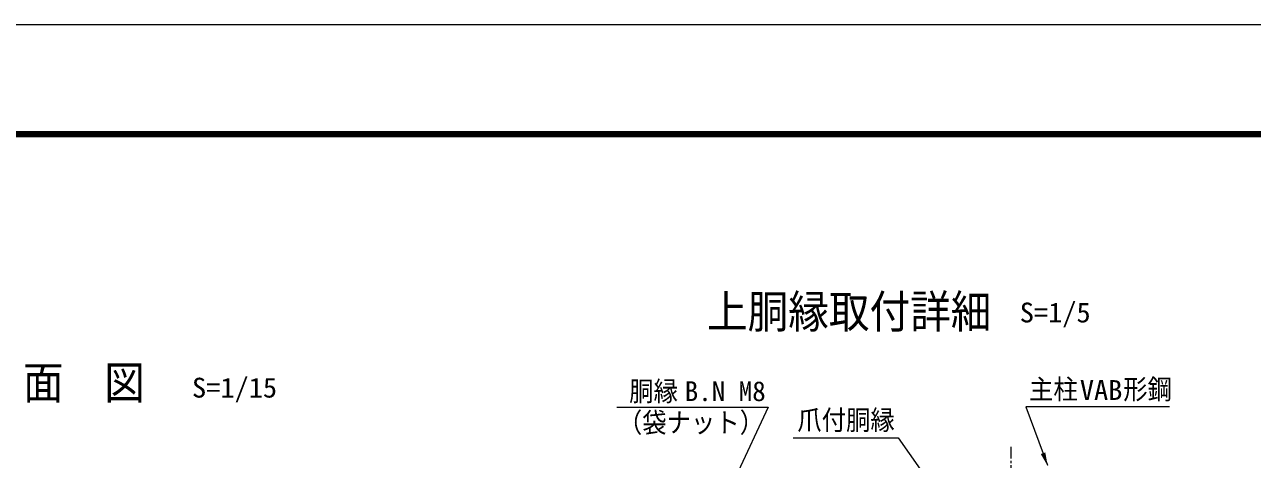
# Model space of a CAD drawing. Units: millimetres, scale not verified, with parts at other scales. Extents: x -4455 to 4455, y -3150 to 3150.
# Drawn here: x 344 to 3021, y 2201 to 3150 of the extents above; entities that cross this region are included whole.
import ezdxf
from ezdxf.enums import TextEntityAlignment as Align

# ---------------------------------------------------------------- set-up
doc = ezdxf.new("R2010")
doc.units = ezdxf.units.MM
doc.header["$LTSCALE"] = 20
doc.linetypes.add('USER1', pattern=[2, 1.25, -0.25, 0.25, -0.25])
for name, color, linetype, lineweight in [('0-3_7詳細', 7, 'Continuous', 18), ('0-4_6文字', 3, 'Continuous', 18), ('0-E_D-TTL', 7, 'Continuous', 18)]:
    doc.layers.add(name, color=color, linetype=linetype, lineweight=lineweight)
doc.styles.add('ＭＳ ゴシック', font='')
doc.styles.get('ＭＳ ゴシック').set_extended_font_data('MS Gothic')

msp = doc.modelspace()

# ---------------------------------------------------------------- linework, layer by layer
at = {"layer": '0-3_7詳細', "color": 1, "linetype": 'USER1'}
msp.add_line((2494.63, 2228.68), (2494.63, 1794.75), dxfattribs=at)
at = {"layer": '0-3_7詳細'}
for points in [[(1635.59, 2315.57), (1965.19, 2315.57), (1895.13, 2164.35)], [(2840.63, 2316.37), (2527.28, 2316.37), (2574.42, 2188.71)], [(2020.32, 2248.81), (2249.08, 2248.81), (2320.61, 2145.76)]]:
    msp.add_lwpolyline(points, dxfattribs=at)
msp.add_solid([(2575.11, 2186.83), (2559.83, 2213.17), (2569.61, 2216.78)], dxfattribs=at)
at = {"layer": '0-E_D-TTL', "color": 2}
msp.add_lwpolyline([(-4454.9, 3150.21), (4454.8, 3150.21), (4454.8, -3150.21), (-4454.9, -3150.21)], close=True, dxfattribs=at)
at = {"layer": '0-E_D-TTL'}
for points in [[(-4168.52, 2916.87), (4168.41, 2916.87), (4168.41, -2916.87), (-4168.52, -2916.87)], [(-4165.87, 2914.21), (4165.76, 2914.21), (4165.76, -2914.21), (-4165.87, -2914.21)], [(-4163.21, 2911.56), (4163.11, 2911.56), (4163.11, -2911.56), (-4163.21, -2911.56)], [(-4160.56, 2908.91), (4160.46, 2908.91), (4160.46, -2908.91), (-4160.56, -2908.91)], [(-4157.91, 2906.26), (4157.81, 2906.26), (4157.81, -2906.26), (-4157.91, -2906.26)]]:
    msp.add_lwpolyline(points, close=True, dxfattribs=at)

# ---------------------------------------------------------------- texts
at = {"layer": '0-3_7詳細', "style": 'ＭＳ ゴシック', "width": 0.9}
msp.add_text('上胴縁取付詳細', height=72.14, dxfattribs=at).set_placement((1832.12, 2466.45), align=Align.BOTTOM_LEFT)
at = {"layer": '0-3_7詳細', "color": 3, "style": 'ＭＳ ゴシック'}
for s, width, p in [('S=1/5', 1.05, (2514.04, 2487.4)), ('主柱', 0.9, (2534.2, 2319.97)), ('形鋼', 0.9, (2739.46, 2319.97)), ('胴縁', 0.9, (1662.44, 2315.8)), ('VAB', 1.05, (2644.99, 2318.26)), ('（袋ナット）', 0.9, (1637.89, 2247.42)), ('爪付胴縁', 0.9, (2029.04, 2252.96))]:
    msp.add_text(s, height=43.26, dxfattribs=dict(at, width=width)).set_placement(p, align=Align.BOTTOM_LEFT)
msp.add_text('B.N M8', height=43.26, dxfattribs=at).set_placement((1783.59, 2315.8), align=Align.BOTTOM_LEFT)
at = {"layer": '0-4_6文字', "color": 7, "style": 'ＭＳ ゴシック', "width": 0.9}
msp.add_text('側\u3000面\u3000図', height=72.14, dxfattribs=at).set_placement((163.84, 2311.4), align=Align.BOTTOM_LEFT)
at = {"layer": '0-4_6文字', "style": 'ＭＳ ゴシック', "width": 1.05}
msp.add_text('S=1/15', height=43.26, dxfattribs=at).set_placement((709.44, 2323.41), align=Align.BOTTOM_LEFT)

doc.saveas('drawing.dxf')
